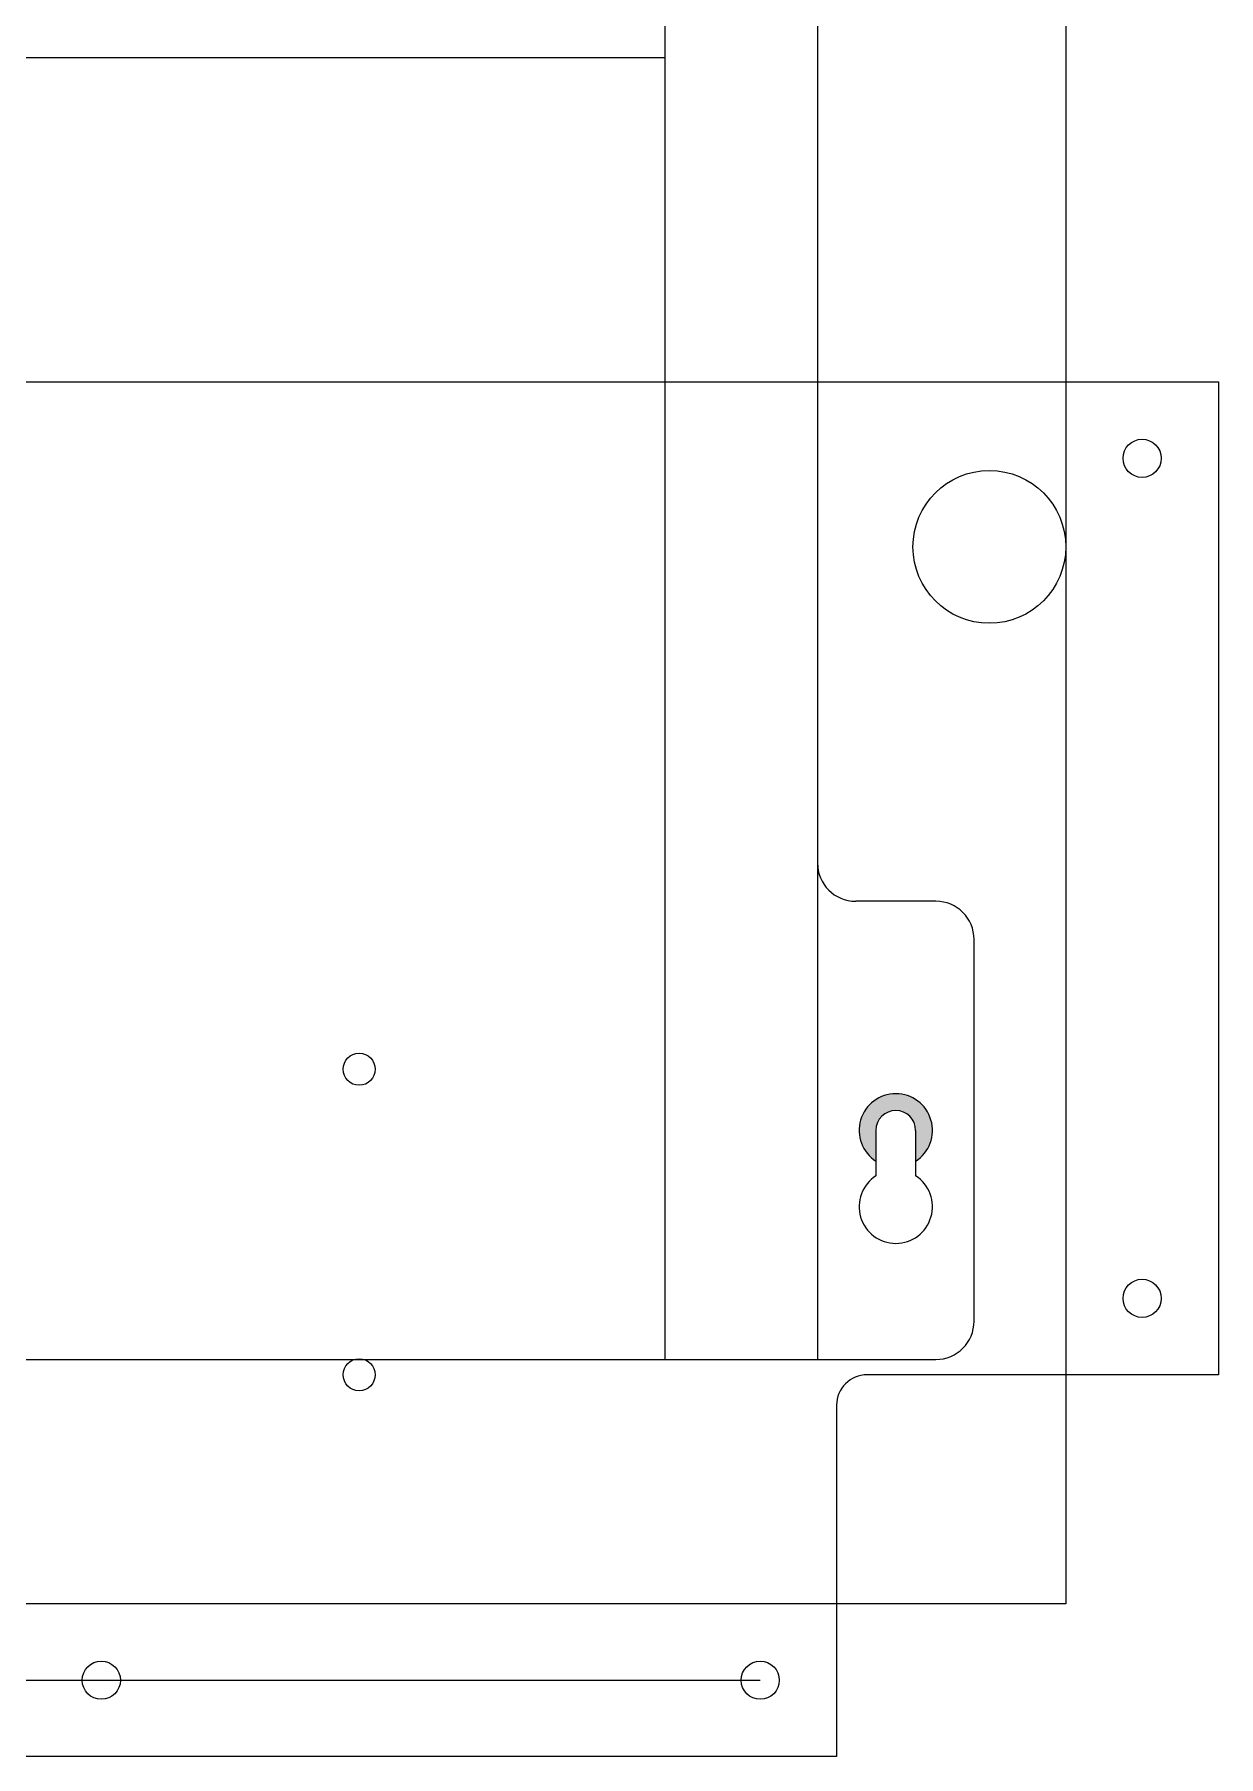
# Model space of a CAD drawing. Header units: inches. Extents: x -361 to 2602, y -61 to 1457.
# Drawn here: x 2447.1 to 2602.1, y -55.1 to 170.4 of the extents above; entities that cross this region are included whole.
import ezdxf

# ---------------------------------------------------------------- set-up
doc = ezdxf.new("R2010")
doc.units = ezdxf.units.IN
doc.header["$MEASUREMENT"] = 0

msp = doc.modelspace()

# ---------------------------------------------------------------- hatches: boundary and pattern name
h = msp.add_hatch(color=256)
h.paths.add_polyline_path([(2181.98, 22.87, 3.398019), (2176.78, 22.87), (2176.78, 26.9, -1), (2181.98, 26.9)])
h.paths.add_polyline_path([(2176.78, 327.9, -1), (2181.98, 327.9), (2181.98, 323.87, 3.398019), (2176.78, 323.87)])
h.paths.add_polyline_path([(2562.48, 323.87, 3.398019), (2557.28, 323.87), (2557.28, 327.9, -1), (2562.48, 327.9)])
h.paths.add_polyline_path([(2557.28, 22.87), (2557.28, 26.9, -1), (2562.48, 26.9), (2562.48, 22.87, 3.398019)])

# ---------------------------------------------------------------- linework, layer by layer
for p, q in [((2582.13, 389.9), (2582.13, -35.1)), ((2529.63, 357.9), (2529.63, -3.1)), ((2549.63, 357.9), (2549.63, -3.1)), ((2209.63, 167.4), (2529.63, 167.4)), ((2529.63, -3.1), (2549.63, -3.1)), ((2582.13, -35.1), (2157.13, -35.1)), ((2369.63, -45.1), (2455.88, -45.1)), ((2455.88, -45.1), (2542.13, -45.1))]:
    msp.add_line(p, q)
at = {"color": 1, "lineweight": 0}
for p, q in [((2549.63, 292.9), (2549.63, 61.9)), ((2137.13, 124.9), (2602.13, 124.9)), ((2602.13, 124.9), (2602.13, -5.1)), ((2565.13, 56.9), (2554.63, 56.9)), ((2570.13, 1.9), (2570.13, 51.9)), ((2557.28, 26.9), (2557.28, 20.94)), ((2562.48, 26.9), (2562.48, 20.94)), ((2174.13, -3.1), (2565.13, -3.1)), ((2602.13, -5.1), (2556.13, -5.1)), ((2552.13, -9.1), (2552.13, -55.1)), ((2552.13, -55.1), (2187.13, -55.1))]:
    msp.add_line(p, q, dxfattribs=at)
for centre, radius in [((2592.13, 114.9), 2.5), ((2572.13, 103.3), 10), ((2489.63, 34.9), 2.1), ((2592.13, 4.9), 2.5), ((2489.63, -5.1), 2.1), ((2455.88, -45.1), 2.5), ((2542.13, -45.1), 2.5)]:
    msp.add_circle(centre, radius, dxfattribs=at)
for centre, radius, start, end in [((2554.63, 61.9), 5, 180, 270), ((2565.13, 51.9), 5, 0, 90), ((2559.88, 26.9), 2.6, 0, 180), ((2559.88, 16.9), 4.8, 122.7972, 57.2028), ((2565.13, 1.9), 5, 270, 0), ((2556.13, -9.1), 4, 90, 180)]:
    msp.add_arc(centre, radius, start, end, dxfattribs=at)
at = {"lineweight": 0}
msp.add_arc((2559.88, 26.9), 4.8, 302.7972, 237.2028, dxfattribs=at)

doc.saveas('drawing.dxf')
